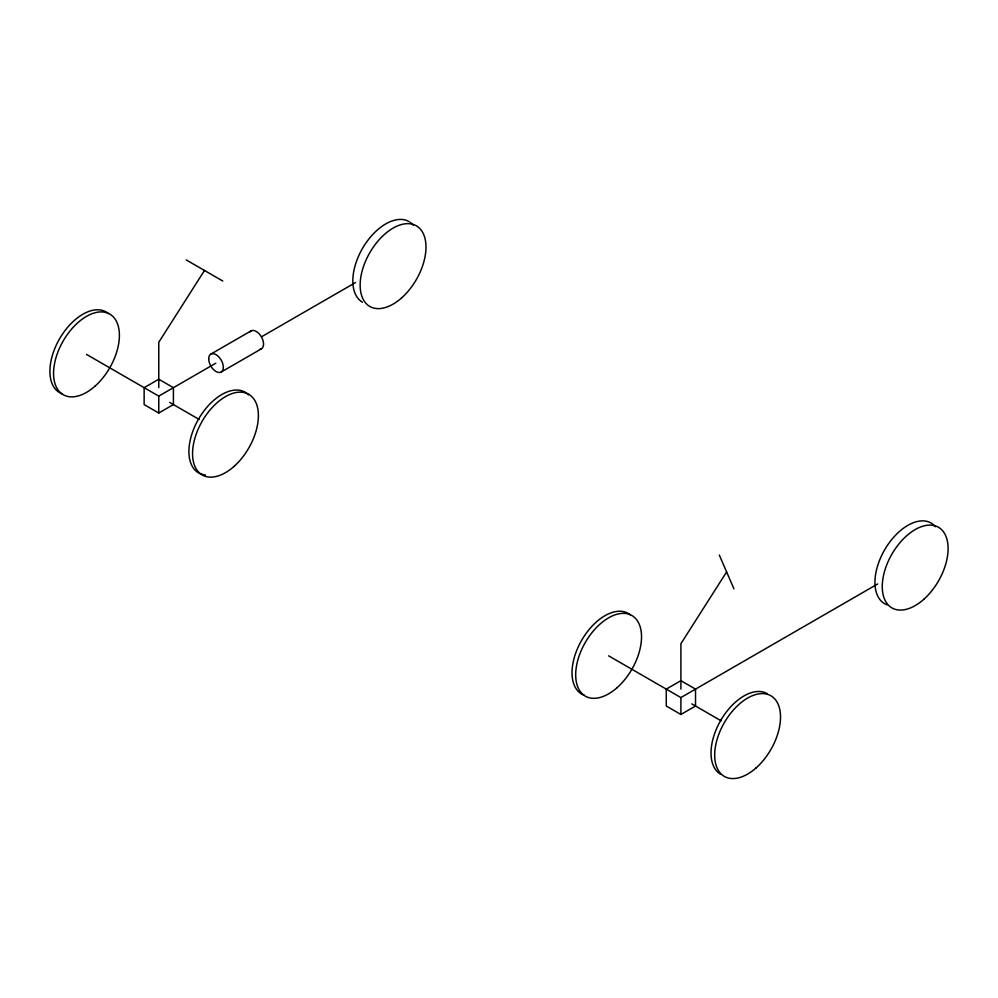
<?xml version="1.0" encoding="UTF-8"?>
<svg xmlns="http://www.w3.org/2000/svg" width="998" height="998" viewBox="0 0 998 998"><rect width="100%" height="100%" fill="white"/><g stroke="black" fill="none" stroke-linecap="round" stroke-linejoin="round"><path stroke-width="1.5" d="M204.49 270.47L158.769 342.277L158.769 387.673M726.619 571.916L680.898 643.722L680.898 689.119M144.136 387.673L158.769 379.228L173.403 387.673L173.403 404.577L158.769 413.022L144.136 404.577L144.136 387.673L158.769 396.131L215.805 363.197M210.84 354.115L251.072 330.887M261.501 336.813L355.562 282.509M221.182 372.042L261.414 348.813M608.605 655.836L680.898 697.565L877.691 583.955M680.898 714.468L695.519 706.023L695.519 689.119L680.898 680.673L666.265 689.119L666.265 706.023L680.898 714.468L680.898 697.565M186.202 259.904L222.779 281.024M86.477 354.39L143.799 387.486M169.747 402.456L199.113 419.422M691.864 703.902L721.242 720.868M719.296 555.025L733.929 588.808M158.769 396.131L158.769 413.022M584.217 695.219A46.557 26.884 -60 0 1 581.659 640.279A46.557 26.884 -60 0 1 630.524 615.03M720.668 774.286A46.557 26.884 -60 0 1 720.668 720.531A46.557 26.884 -60 0 1 767.225 693.647M887.147 604.863A46.557 26.884 -60 0 1 885.837 547.827A46.557 26.884 -60 0 1 935.475 526.719M62.101 393.773A46.557 26.884 -60 0 1 59.543 338.833A46.557 26.884 -60 0 1 108.408 313.584M205.363 474.948A46.557 26.884 -60 0 1 197.355 421.218A46.557 26.884 -60 0 1 248.452 394.809M410.203 222.354A46.557 26.884 -60 0 1 413.359 225.274M362.461 302.232A46.557 26.884 -60 0 1 362.461 248.477A46.557 26.884 -60 0 1 409.018 221.593M249.912 331.972A10.342 5.976 60 0 1 261.414 336.862A10.342 5.976 60 0 1 259.904 349.275M617.126 687.634A46.557 26.884 -60 0 0 631.884 615.516A46.557 26.884 -60 0 0 576.807 664.356A46.557 26.884 -60 0 0 617.126 687.634M756.122 767.886A46.557 26.884 -60 0 0 770.88 695.768A46.557 26.884 -60 0 0 715.803 744.608A46.557 26.884 -60 0 0 756.122 767.886M923.699 599.386A46.557 26.884 -60 0 0 938.457 527.268A46.557 26.884 -60 0 0 883.38 576.108A46.557 26.884 -60 0 0 923.699 599.386M94.997 386.189A46.557 26.884 -60 0 0 109.755 314.071A46.557 26.884 -60 0 0 54.678 362.91A46.557 26.884 -60 0 0 94.997 386.189M233.994 466.44A46.557 26.884 -60 0 0 248.752 394.322A46.557 26.884 -60 0 0 193.674 443.162A46.557 26.884 -60 0 0 233.994 466.44M401.583 297.94A46.557 26.884 -60 0 0 416.341 225.822A46.557 26.884 -60 0 0 361.264 274.662A46.557 26.884 -60 0 0 401.583 297.94M208.694 358.856A10.342 5.976 60 0 0 219.672 372.504A10.342 5.976 60 0 0 219.672 357.87A10.342 5.976 60 0 0 208.694 358.856"/></g></svg>
